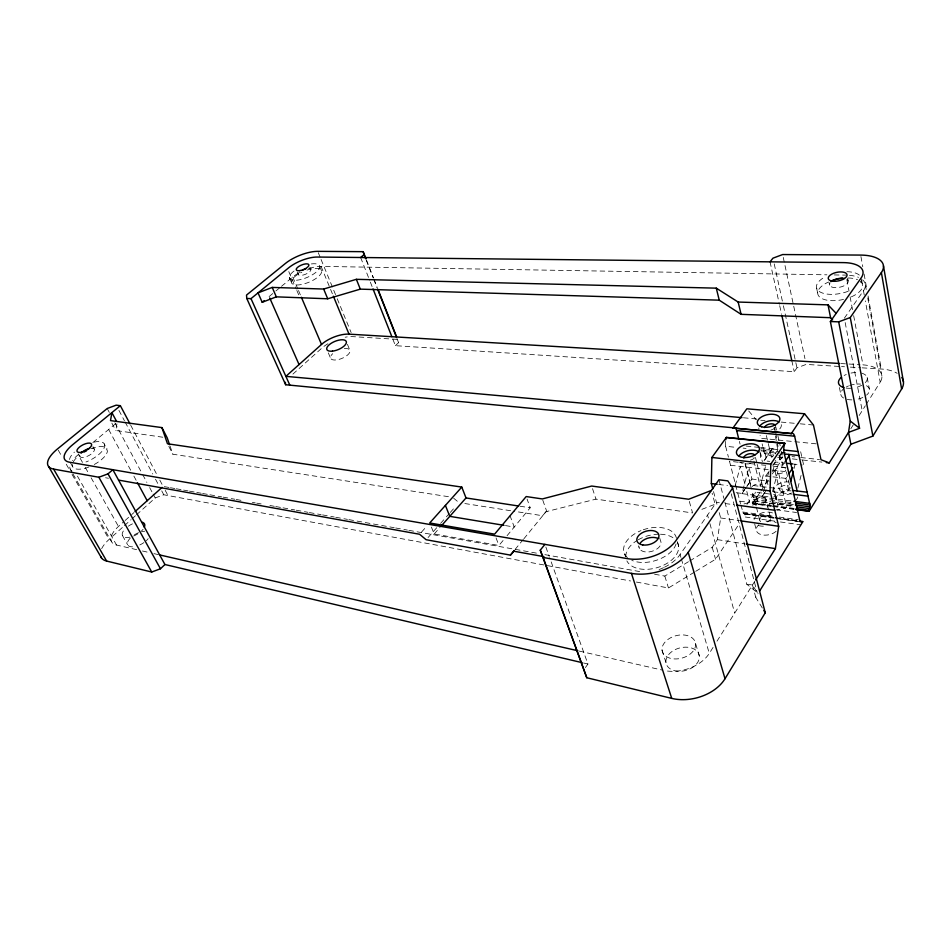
<?xml version="1.0" encoding="UTF-8"?>
<svg xmlns="http://www.w3.org/2000/svg" width="951" height="951" viewBox="0 0 951 951"><rect width="100%" height="100%" fill="white"/><g stroke="black" fill="none" stroke-linecap="round" stroke-linejoin="round"><path stroke-width="0.71" stroke-dasharray="4.75 3.57" d="M771.309 506.253L752.419 503.721L753.335 497.611L751.765 490.407M689.76 560.935L712.216 547.3L717.399 539.633L720.668 517.962L719.122 512.292M162.799 437.222L115.832 430.506L116.937 423.801M797.853 488.101L801.134 475.203M745.049 463.696L750.47 485.153L788.569 489.908L789.306 487.055M794.061 468.498L795.167 464.207L793.61 466.572M772.652 471.874L775.22 461.996L785.193 463.101M765.436 466.691L760.253 486.377L753.026 457.609M772.497 491.631L778.049 470.745L786.786 507.465L777.11 510.033M735.194 485.497L740.342 466.382L746.083 488.612M769.002 471.125L762.345 496.279L741.935 493.628L748.948 467.381L751.956 479.042L746.939 486.341M762.333 608.01L755.724 597.287L758.054 593.543M667.447 671.049A34.272 23.181 -14.8 0 0 709.291 653.385L713.143 647.286M716.995 641.176L754.832 581.204M850.8 428.77L854.604 422.743M859.169 415.504L865.339 405.732M866.123 404.496L880.186 382.207L865.327 300.896M788.569 489.908L785.859 478.389L787.416 476.023M767.267 507.109L770.512 502.164M773.757 497.218L775.374 494.746L755.177 492.154L746.143 505.599M772.057 448.777L763.463 461.758L772.117 448.979L761.133 451.047M772.723 464.064L782.756 465.194L784.325 462.84M762.345 496.279L766.435 490.122M752.419 503.721L760.099 492.238M760.919 491.013L769.086 478.817M772.343 473.931L780.509 461.734L779.345 454.614M695.716 571.337L715.544 559.247L739.866 522.872M740.853 504.981L743.207 513.065L744.645 514.027L745.869 513.576L743.92 516.809L774.59 521.136M767.909 484.558L765.793 475.999L768.943 471.327M772.866 465.491L775.22 461.996M777.763 450.085L773.222 456.801L764.497 453.627L762.131 443.867M766.411 489.979L762.286 496.042L769.561 497.004M741.935 493.628L746.107 487.554M664.559 567.176A35.972 21.992 -15.9 0 0 680.072 554.564L715.128 504.208L712.133 493.2M844.333 318.216L863.472 290.733A30.432 14.087 -11.9 0 0 862.64 279.832M746.071 487.435L741.875 493.426L736.193 492.689M746.915 486.234L751.956 479.042L769.288 481.147M392.87 339.269L395.402 345.677L794.251 371.698L796.974 367.847L806.198 364.411L840.066 366.492M585.412 667.59L587.932 664.024L549.678 557.666M515.062 549.488L523.323 539.372M523.882 538.789L545.969 511.721L595.968 499.132L692.59 512.946L688.69 499.239M431.385 527.104L434.203 533.963L498.942 545.494L503.448 540.061M507.049 535.722L530.218 507.786L527.068 499.049M545.969 511.721L542.605 515.739L516.191 511.602M428.057 537.541L436.747 527.722M440.61 523.359L445.437 517.903M446.411 516.809L449.3 513.54M450.275 512.446L455.101 506.99M434.203 533.963L440.04 527.353M421.531 532.085L426.381 526.652M395.402 345.677L398.588 342.645L397.589 339.388L352.821 336.642A23.918 10.152 -22.5 0 0 345.177 337.213M292.92 374.088L321.569 348.339A23.918 10.152 -22.5 0 1 328.321 343.513M101.674 548.656A28.625 13.266 -28.7 0 1 109.092 539.419L123.368 526.592M124.462 525.606L131.06 519.686M132.153 518.699L135.446 515.739M136.552 514.753L155.215 497.967L163.786 494.77L545.898 565.334M136.671 549.666L116.557 545.054A24.952 11.46 -28.3 0 1 118.459 526.462L123.987 521.505M125.092 520.518L130.608 515.573M131.713 514.574L133.925 512.601M269.109 296.569L274.732 291.909M275.861 290.982L280.367 287.261M281.484 286.322L292.742 277.014A21.671 8.095 -22.3 0 1 298.947 272.842M92.853 442.572L117.151 422.458M636.362 582.048L668.47 587.968L694.48 572.098M654.585 574.249L664.82 576.08L688.512 561.684M701.874 509.344L715.128 504.208M752.407 505.052L758.09 503.638L755.177 492.154M743.979 503.911L749.673 502.508L758.09 503.638M785.407 452.331L781.401 453.211L785.431 452.426M760.919 448.456L763.701 447.897L766.922 461.069L769.692 461.378M94.197 442.108L96.74 441.656A19.412 7.846 -27.3 0 1 104.313 443.951L107.439 451.059A19.365 7.905 -27.4 0 1 93.448 464.932M309.099 268.467A21.671 8.095 -22.3 0 1 321.069 266.387L826.93 274.815M834.265 274.934L845.998 275.124M840.72 363.544L860.001 364.697M841.54 366.575L844.488 366.753M850.384 367.122L860.691 367.752M862.165 367.835L881.304 369.012A33.594 17.498 -9.9 0 1 897.185 373.315M743.432 417.774L756.711 418.975M760.693 420.223L765.091 420.615M781.211 422.089L798.804 423.682M800.267 423.825L813.462 425.026M816.113 443.832L760.776 438.292L760.087 435.451M746.178 446.067L759.16 447.422M760.598 447.576L777.906 449.395M772.117 448.979L777.835 449.585M725.447 441.43A7.56 3.495 -84 0 0 725.613 446.245L735.824 447.339M743.123 448.111L746.048 448.42M760.634 449.966L779.606 451.975M781.068 452.129L783.993 452.438M775.707 453.033L759.766 451.333L762.357 461.651M764.497 453.627L773.187 454.554M792.017 456.587L794.905 456.896M800.706 457.526L819.536 459.547M777.645 457.276L783.541 457.918M792.385 458.881L801.229 459.844M802.715 460.011L821.878 462.091M792.314 463.898L802.275 465.003M738.202 462.222L729.488 461.235L740.508 503.721M739.652 462.388L744.003 462.887M749.816 463.541L754.179 464.04M761.442 464.861L765.793 465.36M773.056 466.18L787.583 467.833M730.487 465.253L769.383 469.746M772.271 470.079L788.51 471.958M765.793 475.999L771.534 476.677M772.961 476.855L785.859 478.389M718.671 484.463L727.479 485.569M773.27 491.774L792.207 494.163M746.808 584.247L752.467 584.972L757.198 592.592L746.808 584.247L724.27 499.81M753.18 496.006L792.409 501.106M753.335 497.611L792.563 502.734M753.299 499.346L770.726 501.629M772.176 501.831L793.966 504.696M754.393 500.785L793.562 505.956M753.061 501.094L793.728 506.479M739.83 501.189L749.673 502.508L746.44 490.003M752.645 502.758L771.534 505.266M772.985 505.468L797.116 508.833M752.36 503.495L771.249 506.015M772.699 506.217L795.939 509.32M772.759 506.443L795.999 509.558M776.052 509.748L796.593 512.53M716.436 502.354L719.348 502.758M725.185 503.543L733.934 504.731M742.672 511.995L773.401 516.262M779.261 517.071L798.281 519.721M743.207 513.065L773.924 517.344M775.041 517.641L797.318 520.601M745.929 513.813L773.638 517.677M775.101 517.879L796.986 520.934M743.884 513.766L774.566 518.045M776.028 518.247L797.996 521.207M744.645 514.027L776.777 518.521M778.227 518.723L800.136 521.79M780.438 521.956L800.885 524.845M720.668 517.962L739.521 520.673M520.007 506.229L530.218 507.786M168.814 446.376L172.868 454.209L449.657 496.874M717.399 539.633L744.954 543.913M464.837 503.543L514.729 511.365M505.456 525.582L514.253 527.032L510.057 515.751M168.993 487.471L163.144 486.425L158.318 477.307M170.455 487.732L174.841 488.517M176.304 488.778L182.152 489.824M183.614 490.086L188.013 490.871M189.475 491.132L195.324 492.178M196.786 492.44L201.172 493.224M202.634 493.486L208.483 494.532M209.945 494.793L221.654 496.886M223.116 497.147L234.814 499.239M236.276 499.501L242.125 500.547M252.36 502.366L255.284 502.889M256.746 503.15L261.145 503.935M269.918 505.504L274.304 506.289M275.766 506.55L281.615 507.596M283.077 507.858L294.774 509.95M296.236 510.212L307.946 512.304M309.408 512.565L321.105 514.657M322.567 514.919L334.265 517.011M335.739 517.273L347.436 519.365M348.898 519.626L394.237 527.722M395.699 527.983L407.397 530.076M408.859 530.337L539.039 553.601M544.887 554.647L641.426 571.896M105.573 477.759L108.462 478.27M547.36 565.607L630.525 580.966M142.424 550.986L148.178 552.305M153.919 553.625L159.673 554.932M579.302 651.09L661.932 670.027M583.605 663.002L587.932 664.024M453.651 498.217L458.964 502.627M748.722 411.01L756.295 419.819M70.124 468.914L72.288 472.718M73.013 473.99L111.291 541.262M58.261 450.192L61.898 456.563M66.249 464.207L69.161 469.307M72.062 474.406L109.092 539.419M70.493 462.911L72.621 466.668M77.435 476.13L116.557 545.054M122.417 535.461L127.636 544.757M78.469 453.9L79.872 456.421M82.487 462.412L78.172 454.721A25.832 10.556 -27.3 0 0 72.478 460.569M85.364 467.535L88.241 472.659M91.118 477.782L118.459 526.462M92.925 446.625L94.315 449.145M108.664 429.483L131.083 470.923M133.889 476.106L136.682 481.289M111.838 423.076L115.832 430.506M107.213 408.502L109.306 412.389M114.869 422.767L141.996 473.336M142.698 474.632L146.87 482.407M149.652 487.59L152.433 492.784M153.123 494.08L155.215 497.967M118.911 410.356L124.438 420.746M125.128 422.042L152.742 473.99M155.5 479.185L158.27 484.38M161.718 490.871L163.786 494.77M130.715 425.216L157.628 476.011M165.212 490.336L167.97 495.542M288.783 271.594L296.26 289.092M296.831 290.447L299.137 295.832M289.342 277.537L291.339 282.197M328.321 352.892L330.449 357.897M292.742 277.014L297.925 289.152M298.495 290.495L300.801 295.892M297.211 271.974L298.198 274.328M309.86 267.231L310.846 269.585M347.412 344.298L350.016 350.574M318.288 252.704L320.511 258.125M321.069 259.48L336.666 297.378M337.225 298.733L351.145 332.577M321.069 266.387L330.021 288.07M330.579 289.425L332.814 294.846M319.714 266.375L321.652 271.059M360.643 257.507L369.808 280.747M370.343 282.114L372.495 287.582M366.42 259.885L373.398 277.704M373.945 279.083L377.167 287.297M366.206 260.099L373.22 277.977M373.755 279.356L377 287.618M396.959 338.52L398.588 342.645M496.053 537.933L498.942 545.494M545.862 547.039L549.202 556.335M542.795 500.226L546.908 511.864M170.039 446.031L172.868 454.209M592.532 488.659L595.968 499.132M624.664 554.053L625.544 556.787M662.027 650.187L666.865 665.331M638.561 545.815L639.429 548.572M664.82 576.08L668.47 587.968M659.697 537.981L660.541 540.75A11.317 6.883 -15.8 0 1 651.875 551.342A11.317 6.883 -15.8 0 1 638.965 546.837M695.561 643.447A17.13 11.59 -14.8 0 1 671.893 658.651A17.13 11.59 -14.8 0 1 668.981 638.727A17.13 11.59 -14.8 0 1 695.561 643.447L699.282 655.798A17.023 11.65 -14.6 0 1 675.781 670.978A17.023 11.65 -14.6 0 1 672.821 650.948A17.023 11.65 -14.6 0 1 699.282 655.798M678.645 546.314L676.613 539.395A27.163 16.536 -15.8 0 0 642.27 530.111M680.072 554.564L680.916 557.393M681.332 558.808L709.291 653.385M712.216 547.3L715.544 559.247M707.556 515.085L708.34 517.926M709.922 523.609L734.707 613.11M713.523 491.596L717.589 506.61M718.92 479.78L723.877 498.383M731.224 493.771L757.198 592.592M752.467 584.972L755.724 597.287M725.613 446.245L728.43 457.146M754.666 523.823L756.295 530.218M745.287 463.541L750.85 485.592M755.023 501.724L756.093 505.98M756.449 507.394L759.671 520.138M739.379 441.395L740.068 444.105M755.463 457.407L756.83 462.935M757.162 464.314L762.643 486.448M765.995 499.513A5.599 3.305 -12 0 1 758.292 504.006A5.599 3.305 -12 0 1 757.246 498.383A5.599 3.305 -12 0 1 765.995 499.513L770.56 517.974M750.47 485.153L751.409 489.004M775.374 494.746L778.18 506.312M789.045 481.979A11.139 6.491 -11.3 0 0 773.876 490.823L776.016 499.644M775.041 471.375L779.428 489.634M766.351 435.546L771.499 457.015M775.85 427.154L776.527 430.018M777.87 435.76L780.224 445.805M781.567 451.547L782.245 454.423M789.449 484.641L785.811 469.152A5.492 3.138 -11.6 0 0 777.561 467.963A5.492 3.138 -11.6 0 0 777.478 473.348A5.492 3.138 -11.6 0 0 785.799 469.984M774.625 427.581L775.291 430.434M778.976 455.267L780.509 461.734M780.058 453.496L782.756 465.194M800.671 451.773L803.69 465.158M770.037 261.834L779.38 304.261M779.701 305.699L781.615 314.377M791.803 360.619L794.251 371.698M774.233 263.926L783.077 304.344M783.398 305.782L796.974 367.847M783.267 257.436L804.95 358.634M839.412 387.544L840.862 394.713M816.636 288.177L817.908 294.43M829.07 282.59L829.569 285.11M845.166 322.555L862.212 410.689M846.818 279.475L849.005 291.054M850.099 296.843L852.56 309.871M853.653 315.661L862.961 364.875A29.243 15.121 -10.4 0 1 880.186 382.207M867.193 377.452L869.369 389.018M847.662 278.179L848.137 280.711M861.44 278.881L862.367 283.945M863.472 290.733L864.269 295.083M860.928 256.544L862.783 266.767M864.102 274.066L867.015 290.138M868.073 295.975L881.304 369.012M865.362 284.848L866.409 290.637M867.728 297.865L881.91 376.014M104.313 443.951L104.693 446.043A19.412 7.846 -27.3 0 1 85.994 461.972M775.861 433.287L777.026 440.396M777.252 441.823L778.417 448.931M774.09 427.498L774.554 430.327M775.469 435.974L777.526 448.682M760.693 521.635A5.551 3.34 -11.7 0 1 762.714 516.345A5.551 3.34 -11.7 0 1 770.381 517.439A5.551 3.34 -11.7 0 1 765.71 522.349M143.054 529.303A12.482 5.73 -28.3 0 1 141.152 531.336M137.812 533.856A12.482 5.73 -28.3 0 1 132.95 536.269M130.014 537.149A12.482 5.73 -28.3 0 1 124.022 530.076M128.349 526.176A12.482 5.73 -28.3 0 1 134.043 523.216M776.123 531.288A11.293 6.847 -11.6 0 1 760.42 534.391A11.293 6.847 -11.6 0 1 758.708 524.833M766.137 521.35A11.293 6.847 -11.6 0 1 776.325 522.788M763.403 526.153A11.341 6.812 -11.7 0 1 758.078 525.38M754.084 519.448A11.341 6.812 -11.7 0 1 762.476 512.744A11.341 6.812 -11.7 0 1 774.126 513.802M148.19 538.635A12.422 5.789 -28.4 0 1 146.299 540.679M143.886 542.605A12.422 5.789 -28.4 0 1 139.131 545.22M132.558 546.825A12.422 5.789 -28.4 0 1 131.095 537.315M134.388 534.831A12.422 5.789 -28.4 0 1 139.155 532.465M142.032 531.609A12.422 5.789 -28.4 0 1 144.683 531.252M663.501 567.688A35.972 21.992 -15.9 0 1 659.114 569.518M71.955 471.078A25.832 10.556 -27.3 0 1 69.887 465.966M92.675 448.147A8.083 3.269 -27.3 0 1 89.346 455.291A8.083 3.269 -27.3 0 1 79.789 455.517M754.5 457.776A5.718 3.21 -12.7 0 1 749.757 460.26M752.158 486.579A5.635 3.269 -12.2 0 1 759.623 484.095A5.635 3.269 -12.2 0 1 762.036 488.208M760.241 453.033A11.674 6.562 -12.7 0 1 758.446 459.915M750.648 463.529A11.674 6.562 -12.7 0 1 740.163 462.341M88.823 467.012A19.365 7.905 -27.4 0 1 72.347 464.504M73.275 461.901A19.365 7.905 -27.4 0 1 78.339 456.1M90.939 448.765A19.365 7.905 -27.4 0 1 95.385 447.35L99.475 446.637A19.365 7.905 -27.4 0 1 107.059 448.955M69.518 459.511A19.412 7.846 -27.3 0 1 74.44 452.105M677.362 542.165A27.08 16.595 -15.7 0 1 660.113 566.665A27.08 16.595 -15.7 0 1 626.864 560.888M625.806 556.692A27.08 16.595 -15.7 0 1 637.087 540.453M638.216 539.776A27.08 16.595 -15.7 0 1 657.83 534.224M660.47 534.224A27.08 16.595 -15.7 0 1 674.366 538.682M676.078 543.924A27.163 16.536 -15.8 0 1 657.973 559.735A27.163 16.536 -15.8 0 1 631.809 560.341M627.446 557.631A27.163 16.536 -15.8 0 1 640.986 530.61M306.995 270.072A16.215 6.039 -22.3 0 1 321.688 271.392A16.215 6.039 -22.3 0 1 307.316 282.863L303.321 284.099A16.215 6.039 -22.3 0 1 293.704 284.575L292.028 283.624A16.215 6.039 -22.3 0 1 301.836 272.164M311.369 263.926A16.25 6.003 -22.3 0 1 319.417 268.194A16.25 6.003 -22.3 0 1 305.33 278.144L301.324 279.392A16.25 6.003 -22.3 0 1 291.707 279.891L290.031 278.952A16.25 6.003 -22.3 0 1 296.32 269.466M861.618 373.149A14.622 7.56 -10.4 0 1 864.352 383.526M861.665 385.31A14.622 7.56 -10.4 0 1 854.687 387.758M850.895 388.258A14.622 7.56 -10.4 0 1 844.999 387.877M844.143 375.49A14.622 7.56 -10.4 0 1 846.259 374.504M851.002 373.077A14.622 7.56 -10.4 0 1 858.361 372.602M866.468 385.714A14.538 7.62 -10.2 0 1 866.563 395.117M862.854 397.423A14.538 7.62 -10.2 0 1 856.946 399.337M851.918 399.86A14.538 7.62 -10.2 0 1 847.293 399.408M843.632 398.053A14.538 7.62 -10.2 0 1 843.775 388.674M846.414 386.926A14.538 7.62 -10.2 0 1 848.518 385.94M849.647 385.512A14.538 7.62 -10.2 0 1 860.56 384.085M849.516 275.315A30.432 14.087 -11.9 0 1 858.491 277.347M344.298 348.589A10.473 4.482 -22.5 0 1 348.791 353.82A10.473 4.482 -22.5 0 1 334.645 360.025A10.473 4.482 -22.5 0 1 332.695 353.689M847.436 279.713A9.558 4.386 -11.9 0 1 839.067 287.357A9.558 4.386 -11.9 0 1 830.116 282.732M308.671 268.515A6.764 2.496 -22.3 0 1 309.313 272.057A6.764 2.496 -22.3 0 1 300.373 275.421A6.764 2.496 -22.3 0 1 299.755 271.855M797.758 496.993A11.091 6.526 -11.2 0 1 795.559 500.44M791.006 503.091A11.091 6.526 -11.2 0 1 775.945 498.847A11.091 6.526 -11.2 0 1 791.137 490.871M791.41 492.975A11.139 6.491 -11.3 0 1 773.876 490.823M860.631 281.532A22.872 10.58 -11.8 0 1 850.586 297.176M843.525 299.422A22.872 10.58 -11.8 0 1 819.025 296.415A22.872 10.58 -11.8 0 1 828.535 282.007M848.114 277.977A22.872 10.58 -11.8 0 1 857.529 279.665M861.416 280.39A22.931 10.52 -11.9 0 1 860.679 282.352M848.042 291.339A22.931 10.52 -11.9 0 1 819.667 291.731A22.931 10.52 -11.9 0 1 824.921 276.967M846.937 271.713A22.931 10.52 -11.9 0 1 859.478 275.219M790.103 487.459A5.456 3.174 -11.3 0 1 783.565 491.845A5.456 3.174 -11.3 0 1 780.248 487.399A5.456 3.174 -11.3 0 1 789.057 486.056M775.576 426.512A5.611 3.055 -12.3 0 1 775.255 427.356M774.578 428.176A5.611 3.055 -12.3 0 1 770.988 429.983M782.649 456.67A5.528 3.115 -11.8 0 1 775.315 460.391M771.784 457.621A5.528 3.115 -11.8 0 1 773.734 455.22M780.343 454.126A5.528 3.115 -11.8 0 1 782.15 455.125M781.294 424.645A11.46 6.229 -12.3 0 1 776.812 431.16M758.886 429.448A11.46 6.229 -12.3 0 1 758.969 427.784"/><path stroke-width="1.43" d="M712.786 488.909L711.336 483.536L711.895 457.455L726.433 437.377L784.837 443.297L784.599 444.2A7.786 3.328 -84 0 0 783.993 452.438L799.743 519.924L800.873 521.719L802.822 521.742L759.611 591.035M755.629 579.955L775.398 548.62L778.691 526.283L770.06 490.942L770.809 464.088L784.837 443.297M795.999 509.558L809.075 511.305L809.99 505.017L794.632 436.2A7.751 3.293 -84.1 0 0 791.553 433.513L732.971 427.998L746.832 408.799L804.534 413.756L813.462 425.026L820.986 459.702L829.248 462.899L848.518 432.384L850.253 421.043L830.378 321.521L861.13 277.965A30.598 13.932 -12 0 0 843.632 262.619L317.218 257.043A21.754 7.977 -22.2 0 0 288.771 267.718L251.005 298.626L246.773 298.459L246.523 295.072L285.324 263.522A24.821 9.034 -22.2 0 1 317.729 251.349L363.187 251.67L365.873 258.517M790.768 481.337L793.336 471.351M726.433 437.377L726.184 438.245A7.56 3.495 -84 0 0 725.732 439.778M544.899 544.376L540.263 550.201L586.779 677.742L671.739 698.391A39.68 27.472 -14.3 0 0 725.019 678.717L765.27 612.777L732.65 488.041L727.836 480.885L718.92 479.78L675.959 540.632A36.209 21.802 -16 0 1 627.398 558.641L69.53 462.21A25.95 10.425 -27.2 0 1 72.585 444.783L120.361 405.673L130.025 423.908M809.075 511.305L850.895 444.236L872.887 436.081L901.619 389.018A33.594 17.498 -9.9 0 0 901.798 377.523M788.961 473.657L792.837 467.749M785.11 461.675L789.805 454.614M791.173 433.799L804.534 413.756M830.378 321.521L838.687 321.854L850.277 317.527L881.387 272.545A35.33 16.001 -11.8 0 0 860.667 255.082L782.649 254.547L772.973 258.161L770.037 261.834M540.263 550.201L543.128 557.441L631.452 573.37A42.201 25.736 -15.8 0 0 688.191 552.341L732.65 488.041M118.566 480.089L419.593 534.26L426.119 539.716L510.473 555.122L514.146 550.617M510.473 555.122L513.766 551.2L543.936 556.632M441.989 525.154L466.014 497.944L518.545 506.003M466.014 497.944L461.782 487.078L429.697 522.991L494.603 534.153L526.176 496.553L542.332 498.942L591.677 486.044L688.69 499.239L711.384 490.443M100.723 556.597A28.625 13.266 -28.7 0 0 106.667 561.066L151.732 572.026L160.457 568.769L164.939 564.525L582.167 662.657M135.03 511.602L162.086 487.376M839.246 363.46L349.029 334.146A21.029 8.868 -22.4 0 0 321.509 344.44L285.882 376.358L741.946 417.644M360.643 257.507L364.043 254.595L363.187 251.67M120.361 405.673L116.153 405.162L107.213 408.502L57.535 448.908A29.897 11.947 -27.4 0 0 53.613 469.093L98.88 477.259L108.01 473.848L112.86 469.699L164.939 564.525M836.143 313.355L828.024 304.867L738.166 302.049L716.281 288.153L356.375 279.321L323.661 289.033L272.2 287.416L258.03 292.884L262.203 302.287L264.176 300.647M733.019 428.188L733.399 427.914A7.525 3.447 -84.1 0 1 736.656 430.553L794.632 436.2M262.203 302.287L276.325 296.843L327.715 298.78L360.298 289.14L719.241 300.171L741.091 314.329L830.58 317.705L832.612 319.857M838.687 321.854L859.561 428.283L848.518 432.384L850.895 444.236M246.773 298.459L285.657 384.751L735.765 428.033M732.971 427.998L791.125 433.597M726.481 437.579L784.884 443.499M783.672 450.001L798.103 451.511M784.361 453.96L799.042 455.529M826.3 462.578L829.248 462.899M786.62 463.256L792.314 463.898M711.895 457.455L770.809 464.088M792.849 490.443L807.363 492.238M711.336 483.536L717.209 484.273M730.416 485.937L770.06 490.942M793.657 494.354L808.231 496.196M793.871 501.296L809.848 503.364M795.464 503.115L809.99 505.017M795.416 504.886L809.943 506.8M796.629 506.859L809.705 508.595M796.225 508.559L809.301 510.307M795.939 509.32L809.016 511.067M736.859 505.124L774.78 510.271M169.563 444.664L167.21 437.852L161.908 427.593L110.506 420.604L111.885 412.615L116.498 421.222M799.85 521.1L802.763 521.505M799.458 521.41L802.371 521.814M740.972 520.875L778.691 526.283M461.782 487.078L167.471 443.76L161.908 427.593M746.404 544.127L775.398 548.62M503.994 525.332L449.775 516.345L445.401 505.421M159.673 554.932L577.851 650.757M850.253 421.043L859.561 428.283M763.808 610.387L765.27 612.777M48.644 466.572L101.591 558.106M53.613 469.093L106.667 561.066M98.88 477.259L151.732 572.026M108.01 473.848L160.457 568.769M137.384 482.585L147.191 500.713M251.005 298.626L289.829 385.155M269.704 297.925L299.054 364.554M272.2 287.416L276.325 296.843M301.372 297.247L321.509 344.44M323.661 289.033L327.715 298.78M333.373 296.201L349.029 334.146M356.375 279.321L360.298 289.14M373.03 288.938L391.86 336.702M378.236 290.043L396.519 336.642M364.043 254.595L365.66 258.72M377.535 288.985L396.424 337.141M543.128 557.441L586.779 677.742M631.452 573.37L671.739 698.391M688.191 552.341L725.019 678.717M736.656 430.553L738.701 438.684M716.281 288.153L719.241 300.171M738.166 302.049L741.091 314.329M788.664 454.423L797.116 490.966M781.936 315.815L791.803 360.619M828.024 304.867L830.58 317.705M850.277 317.527L872.887 436.081M881.387 272.545L901.619 389.018M883.455 265.852L903.45 381.874M285.348 382.266L285.657 384.751M141.83 522.135A12.482 5.73 -28.3 0 1 144.302 527.306M640.261 543.08A11.317 6.883 -15.8 0 1 657.462 538.207M81.073 453.223A8.083 3.269 -27.3 0 1 89.56 448.385M743.896 458.025A5.718 3.21 -12.7 0 1 748.52 453.972A5.718 3.21 -12.7 0 1 754.856 455.22M739.082 455.874A11.674 6.562 -12.7 0 1 758.803 451.725M84.223 451.987A19.365 7.905 -27.4 0 1 86.41 450.786M843.965 387.628A14.622 7.56 -10.4 0 1 841.492 377.238M831.305 281.532A9.558 4.386 -11.9 0 1 844.381 278.417M302.466 270.155A6.764 2.496 -22.3 0 1 305.723 268.931M831.115 280.949A22.872 10.58 -11.8 0 1 842.455 278.251M764.592 427.581A5.611 3.055 -12.3 0 1 769.882 423.991A5.611 3.055 -12.3 0 1 775.517 425.715M759.79 426.084A11.46 6.229 -12.3 0 1 779.131 421.923M743.266 457.467A11.709 6.526 -12.8 0 0 759.373 448.206A11.709 6.526 -12.8 0 0 741.15 446.352A11.709 6.526 -12.8 0 0 743.266 457.467M642.769 544.935A11.353 6.859 -15.9 0 0 658.948 535.544A11.353 6.859 -15.9 0 0 641.913 532.929A11.353 6.859 -15.9 0 0 642.769 544.935M81.857 452.153A8.107 3.245 -27.2 0 0 91.534 444.117A8.107 3.245 -27.2 0 0 79.515 447.029A8.107 3.245 -27.2 0 0 81.857 452.153M832.101 281.116A9.581 4.363 -11.9 0 0 847.008 275.517A9.581 4.363 -11.9 0 0 833.813 273.199A9.581 4.363 -11.9 0 0 832.101 281.116M332.493 351.133A10.52 4.434 -22.4 0 0 346.366 341.789A10.52 4.434 -22.4 0 0 330.793 343.549A10.52 4.434 -22.4 0 0 332.493 351.133M299.791 270.619A6.788 2.484 -22.2 0 0 308.885 264.877A6.788 2.484 -22.2 0 0 298.983 266.316A6.788 2.484 -22.2 0 0 299.791 270.619M761.596 426.785A11.495 6.205 -12.4 0 0 779.784 419.95A11.495 6.205 -12.4 0 0 764.414 415.539A11.495 6.205 -12.4 0 0 761.596 426.785"/></g></svg>
